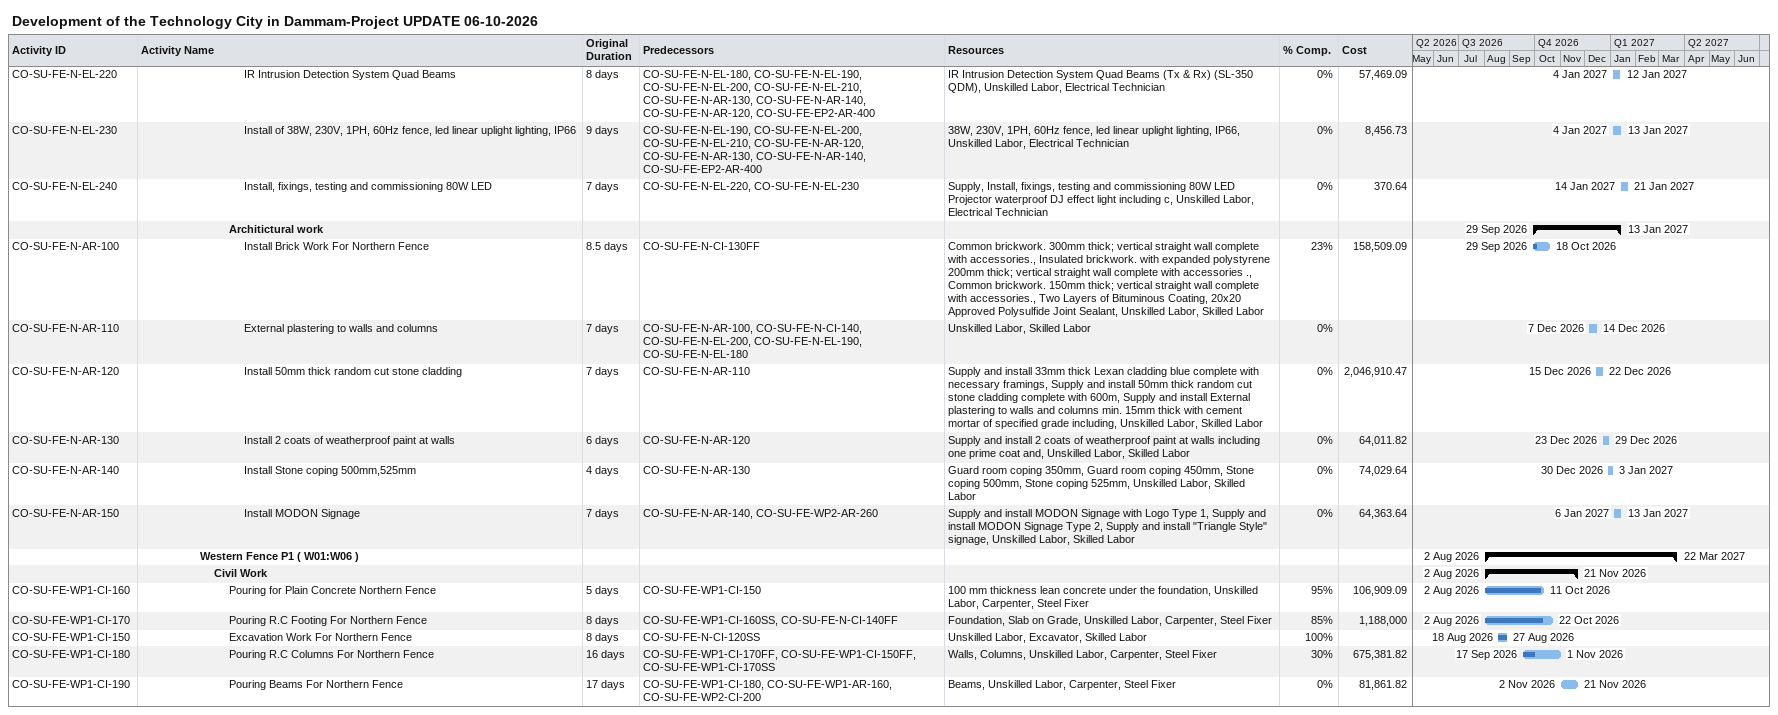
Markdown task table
Development of the Technology City in Dammam-Project UPDATE 06-10-2026

| ID | Level | Task | Original duration | Start | Finish | Predecessors | Resources | % complete | Cost |
|---|---|---|---|---|---|---|---|---|---|
| CO-SU-FE-N-EL-220 | 8 | IR Intrusion Detection System Quad Beams | 8d | 2027-01-04 | 2027-01-12 | CO-SU-FE-N-EL-180, CO-SU-FE-N-EL-190, CO-SU-FE-N-EL-200, CO-SU-FE-N-EL-210, CO-SU-FE-N-AR-130, CO-SU-FE-N-AR-140, CO-SU-FE-N-AR-120, CO-SU-FE-EP2-AR-400 | IR Intrusion Detection System Quad Beams (Tx & Rx) (SL-350 QDM), Unskilled Labor, Electrical Technician | 0 | 57469.09 |
| CO-SU-FE-N-EL-230 | 8 | Install of 38W, 230V, 1PH, 60Hz fence, led linear uplight lighting, IP66 | 9d | 2027-01-04 | 2027-01-13 | CO-SU-FE-N-EL-190, CO-SU-FE-N-EL-200, CO-SU-FE-N-EL-210, CO-SU-FE-N-AR-120, CO-SU-FE-N-AR-130, CO-SU-FE-N-AR-140, CO-SU-FE-EP2-AR-400 | 38W, 230V, 1PH, 60Hz fence, led linear uplight lighting, IP66, Unskilled Labor, Electrical Technician | 0 | 8456.73 |
| CO-SU-FE-N-EL-240 | 8 | Install, fixings, testing and commissioning 80W LED | 7d | 2027-01-14 | 2027-01-21 | CO-SU-FE-N-EL-220, CO-SU-FE-N-EL-230 | Supply, Install, fixings, testing and commissioning 80W LED Projector waterproof DJ effect light including c, Unskilled Labor, Electrical Technician | 0 | 370.64 |
|  | 7 | **Architictural work** |  | 2026-09-29 | 2027-01-13 |  |  |  |  |
| CO-SU-FE-N-AR-100 | 8 | Install Brick Work For Northern Fence | 8.5d | 2026-09-29 | 2026-10-18 | CO-SU-FE-N-CI-130FF | Common brickwork. 300mm thick; vertical straight wall complete with accessories., Insulated brickwork. with expanded polystyrene 200mm thick; vertical straight wall complete with accessories ., Common brickwork. 150mm thick; vertical straight wall complete with accessories., Two Layers of Bituminous Coating, 20x20 Approved Polysulfide Joint Sealant, Unskilled Labor, Skilled Labor | 23 | 158509.09 |
| CO-SU-FE-N-AR-110 | 8 | External plastering to walls and columns | 7d | 2026-12-07 | 2026-12-14 | CO-SU-FE-N-AR-100, CO-SU-FE-N-CI-140, CO-SU-FE-N-EL-200, CO-SU-FE-N-EL-190, CO-SU-FE-N-EL-180 | Unskilled Labor, Skilled Labor | 0 |  |
| CO-SU-FE-N-AR-120 | 8 | Install 50mm thick random cut stone cladding | 7d | 2026-12-15 | 2026-12-22 | CO-SU-FE-N-AR-110 | Supply and install 33mm thick Lexan cladding blue complete with necessary framings, Supply and install 50mm thick random cut stone cladding complete with 600m, Supply and install External plastering to walls and columns min. 15mm thick with cement mortar of specified grade including, Unskilled Labor, Skilled Labor | 0 | 2046910.47 |
| CO-SU-FE-N-AR-130 | 8 | Install 2 coats of weatherproof paint at walls | 6d | 2026-12-23 | 2026-12-29 | CO-SU-FE-N-AR-120 | Supply and install 2 coats of weatherproof paint at walls including one prime coat and, Unskilled Labor, Skilled Labor | 0 | 64011.82 |
| CO-SU-FE-N-AR-140 | 8 | Install Stone coping 500mm,525mm | 4d | 2026-12-30 | 2027-01-03 | CO-SU-FE-N-AR-130 | Guard room coping 350mm, Guard room coping 450mm, Stone coping 500mm, Stone coping 525mm, Unskilled Labor, Skilled Labor | 0 | 74029.64 |
| CO-SU-FE-N-AR-150 | 8 | Install MODON Signage | 7d | 2027-01-06 | 2027-01-13 | CO-SU-FE-N-AR-140, CO-SU-FE-WP2-AR-260 | Supply and install MODON Signage with Logo Type 1, Supply and install MODON Signage Type 2, Supply and install "Triangle Style" signage, Unskilled Labor, Skilled Labor | 0 | 64363.64 |
|  | 5 | **Western Fence P1 ( W01:W06 )** |  | 2026-08-02 | 2027-03-22 |  |  |  |  |
|  | 6 | **Civil Work** |  | 2026-08-02 | 2026-11-21 |  |  |  |  |
| CO-SU-FE-WP1-CI-160 | 7 | Pouring for Plain Concrete Northern Fence | 5d | 2026-08-02 | 2026-10-11 | CO-SU-FE-WP1-CI-150 | 100 mm thickness lean concrete under the foundation, Unskilled Labor, Carpenter, Steel Fixer | 95 | 106909.09 |
| CO-SU-FE-WP1-CI-170 | 7 | Pouring R.C Footing For Northern Fence | 8d | 2026-08-02 | 2026-10-22 | CO-SU-FE-WP1-CI-160SS, CO-SU-FE-N-CI-140FF | Foundation, Slab on Grade, Unskilled Labor, Carpenter, Steel Fixer | 85 | 1188000 |
| CO-SU-FE-WP1-CI-150 | 7 | Excavation Work For Northern Fence | 8d | 2026-08-18 | 2026-08-27 | CO-SU-FE-N-CI-120SS | Unskilled Labor, Excavator, Skilled Labor | 100 |  |
| CO-SU-FE-WP1-CI-180 | 7 | Pouring R.C Columns For Northern Fence | 16d | 2026-09-17 | 2026-11-01 | CO-SU-FE-WP1-CI-170FF, CO-SU-FE-WP1-CI-150FF, CO-SU-FE-WP1-CI-170SS | Walls, Columns, Unskilled Labor, Carpenter, Steel Fixer | 30 | 675381.82 |
| CO-SU-FE-WP1-CI-190 | 7 | Pouring Beams For Northern Fence | 17d | 2026-11-02 | 2026-11-21 | CO-SU-FE-WP1-CI-180, CO-SU-FE-WP1-AR-160, CO-SU-FE-WP2-CI-200 | Beams, Unskilled Labor, Carpenter, Steel Fixer | 0 | 81861.82 |
